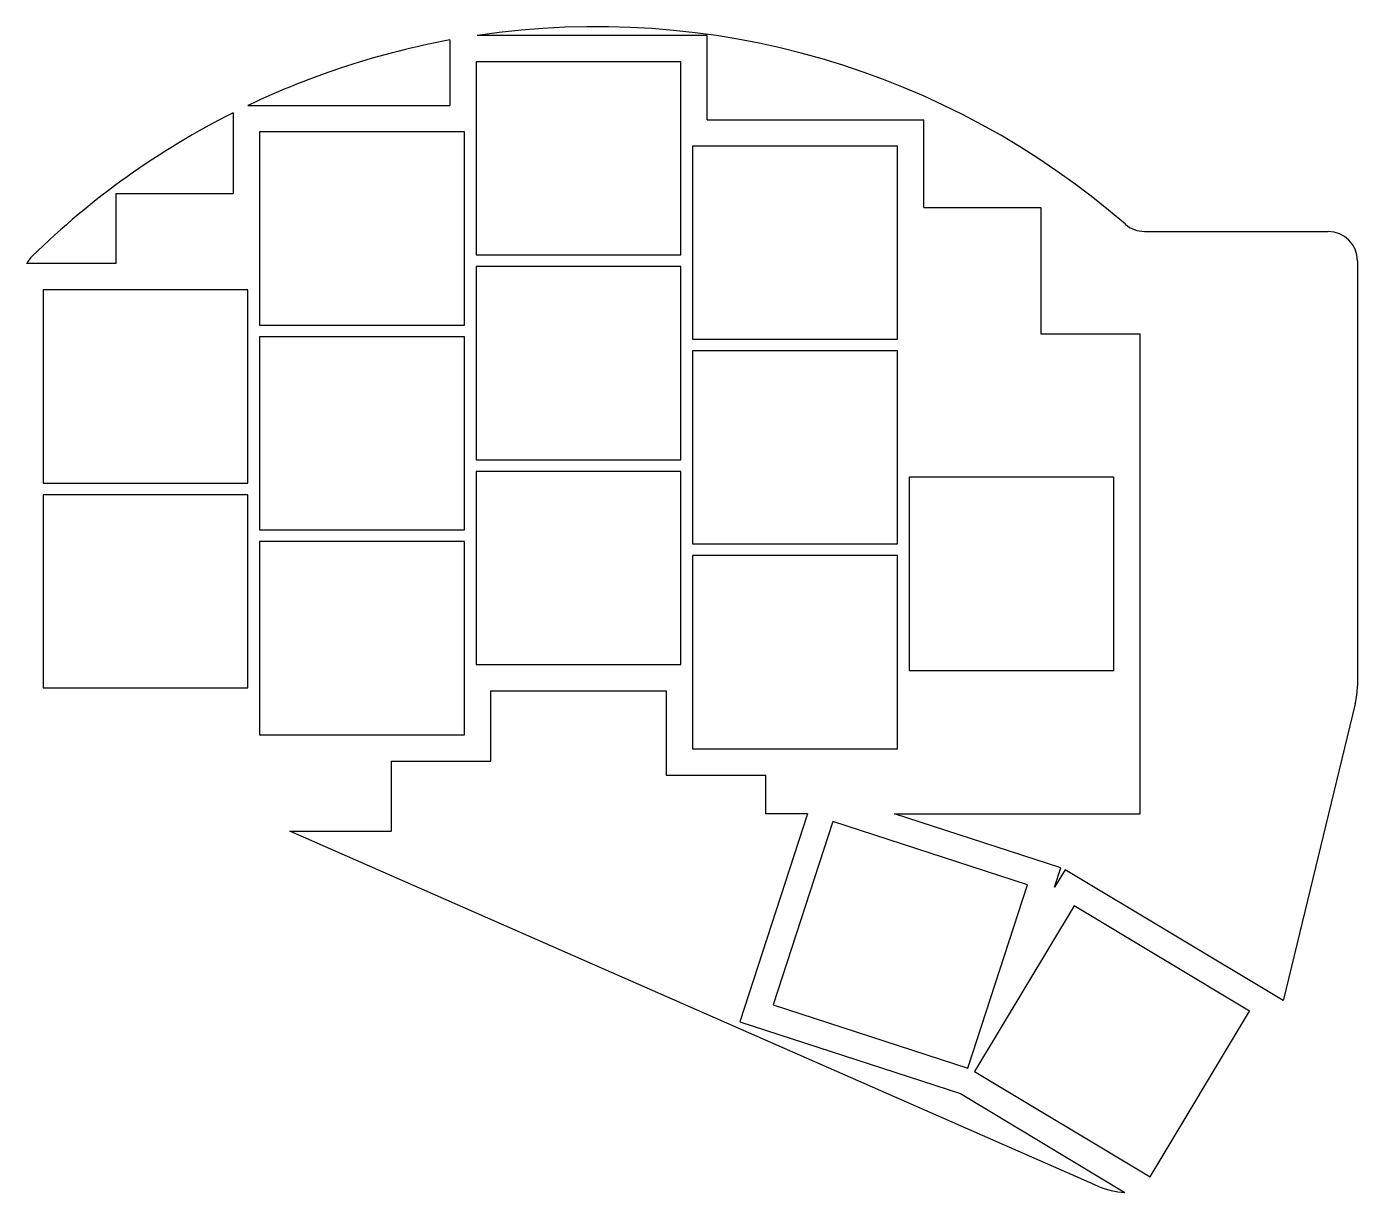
# Model space of a CAD drawing. Header units: millimetres. Extents: x 90 to 204, y -134 to -34.
import ezdxf

# ---------------------------------------------------------------- set-up
doc = ezdxf.new("R2010")
doc.units = ezdxf.units.MM

msp = doc.modelspace()

# ---------------------------------------------------------------- linework, layer by layer
for p, q in [((148, -35), (128.35, -35)), ((148, -42.2), (148, -35)), ((126, -35.39), (126, -41)), ((145.75, -37.25), (128.25, -37.25)), ((128.25, -37.25), (128.25, -53.75)), ((145.75, -53.75), (145.75, -37.25)), ((107.5, -41.61), (107.5, -48.5)), ((108.74, -41), (126, -41)), ((148, -42.2), (166.5, -42.2)), ((166.5, -49.7), (166.5, -42.2)), ((127.25, -43.25), (109.75, -43.25)), ((109.75, -43.25), (109.75, -59.75)), ((127.25, -59.75), (127.25, -43.25)), ((164.25, -44.45), (146.75, -44.45)), ((146.75, -44.45), (146.75, -60.95)), ((164.25, -60.95), (164.25, -44.45)), ((97.5, -48.5), (107.5, -48.5)), ((97.5, -54.5), (97.5, -48.5)), ((166.5, -49.7), (176.5, -49.7)), ((176.5, -49.7), (176.5, -60.5)), ((185.36, -51.75), (201.05, -51.75)), ((97.5, -54.5), (89.84, -54.5)), ((128.25, -53.75), (145.75, -53.75)), ((203.55, -54.25), (203.55, -90.57)), ((145.75, -54.75), (128.25, -54.75)), ((128.25, -54.75), (128.25, -71.25)), ((145.75, -71.25), (145.75, -54.75)), ((108.75, -56.75), (91.25, -56.75)), ((91.25, -56.75), (91.25, -73.25)), ((108.75, -73.25), (108.75, -56.75)), ((109.75, -59.75), (127.25, -59.75)), ((127.25, -60.75), (109.75, -60.75)), ((109.75, -60.75), (109.75, -77.25)), ((127.25, -77.25), (127.25, -60.75)), ((146.75, -60.95), (164.25, -60.95)), ((176.5, -60.5), (185, -60.5)), ((185, -101.5), (185, -60.5)), ((164.25, -61.95), (146.75, -61.95)), ((146.75, -61.95), (146.75, -78.45)), ((164.25, -78.45), (164.25, -61.95)), ((128.25, -71.25), (145.75, -71.25)), ((145.75, -72.25), (128.25, -72.25)), ((128.25, -72.25), (128.25, -88.75)), ((145.75, -88.75), (145.75, -72.25)), ((182.75, -72.75), (165.25, -72.75)), ((165.25, -72.75), (165.25, -89.25)), ((182.75, -89.25), (182.75, -72.75)), ((91.25, -73.25), (108.75, -73.25)), ((108.75, -74.25), (91.25, -74.25)), ((91.25, -74.25), (91.25, -90.75)), ((108.75, -90.75), (108.75, -74.25)), ((109.75, -77.25), (127.25, -77.25)), ((127.25, -78.25), (109.75, -78.25)), ((109.75, -78.25), (109.75, -94.75)), ((127.25, -94.75), (127.25, -78.25)), ((146.75, -78.45), (164.25, -78.45)), ((164.25, -79.45), (146.75, -79.45)), ((146.75, -79.45), (146.75, -95.95)), ((164.25, -95.95), (164.25, -79.45)), ((128.25, -88.75), (145.75, -88.75)), ((165.25, -89.25), (182.75, -89.25)), ((91.25, -90.75), (108.75, -90.75)), ((129.5, -97), (129.5, -91)), ((129.5, -91), (144.5, -91)), ((144.5, -91), (144.5, -98.2)), ((203.37, -92.11), (197.23, -117.37)), ((109.75, -94.75), (127.25, -94.75)), ((146.75, -95.95), (164.25, -95.95)), ((121, -97), (121, -103)), ((121, -97), (129.5, -97)), ((144.5, -98.2), (153, -98.2)), ((153, -101.5), (153, -98.2)), ((156.57, -101.5), (150.79, -119.29)), ((156.57, -101.5), (153, -101.5)), ((158.73, -102.15), (153.63, -117.84)), ((175.37, -107.56), (158.73, -102.15)), ((164.01, -101.5), (185, -101.5)), ((178.21, -106.11), (164.01, -101.5)), ((181.37, -133.31), (112.33, -103)), ((112.33, -103), (121, -103)), ((177.67, -107.78), (178.21, -106.11)), ((178.57, -106.28), (177.67, -107.78)), ((197.2, -117.47), (178.57, -106.28)), ((170.27, -123.25), (175.37, -107.56)), ((179.34, -109.36), (170.84, -123.51)), ((194.34, -118.38), (179.34, -109.36)), ((153.63, -117.84), (170.27, -123.25)), ((150.79, -119.29), (169.63, -125.41)), ((185.84, -132.52), (194.34, -118.38)), ((170.84, -123.51), (185.84, -132.52)), ((169.63, -125.41), (183.68, -133.85))]:
    msp.add_line(p, q)
for centre, radius, start, end in [((138.5, -103.25), 69, 49.0468, 98.4555), ((138.5, -103.25), 69, 100.4373, 115.5547), ((138.5, -103.25), 69, 116.6972, 134.3005), ((185.36, -49.25), 2.5, 229.0468, 270), ((201.05, -54.25), 2.5, 0, 90), ((92.06, -55.66), 2.5, 134.3005, 152.437), ((197.05, -90.57), 6.5, 346.3376, 0), ((190.91, -115.83), 6.5, 345.3614, 346.3376), ((183.98, -127.36), 6.5, 246.2987, 267.3468)]:
    msp.add_arc(centre, radius, start, end)

doc.saveas('drawing.dxf')
